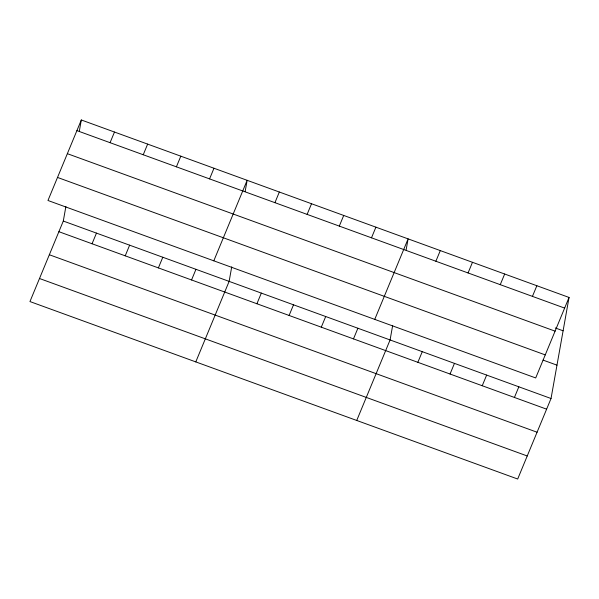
<?xml version="1.0" encoding="UTF-8"?>
<svg xmlns="http://www.w3.org/2000/svg" width="599" height="599" viewBox="0 0 599 599"><rect width="100%" height="100%" fill="white"/><g stroke="black" fill="none" stroke-linecap="round" stroke-linejoin="round"><path stroke-width="0.9" d="M569.05 297.441L535.701 377.954L47.965 200.485L81.314 119.972L569.05 297.441L551.035 398.515L517.686 479.028L29.95 301.559L63.299 221.046L65.89 206.505M79.338 131.091L81.314 119.972M231.723 266.847L229.132 281.38L195.783 361.901M245.163 191.425L247.147 180.314L213.798 260.827M392.674 325.414L390.084 339.947L356.734 420.461M406.115 249.993L408.099 238.874L374.749 319.394M110.066 142.689L114.484 132.042M92.051 243.763L96.469 233.108M143.236 154.759L147.646 144.104M125.221 255.833L129.631 245.178M176.398 166.829L180.816 156.174M158.383 267.903L162.801 257.248M209.568 178.891L213.978 168.244M191.553 279.965L195.963 269.318M274.926 202.679L279.336 192.024M256.911 303.745L261.321 293.098M307.115 214.39L311.525 203.735M289.1 315.463L293.51 304.809M339.304 226.1L343.714 215.453M321.289 327.174L325.699 316.527M371.492 237.818L375.91 227.163M353.477 338.892L357.895 328.237M435.877 261.239L440.287 250.592M417.862 362.313L422.273 351.665M468.066 272.957L472.476 262.302M450.051 374.031L454.461 363.376M500.255 284.667L504.672 274.013M482.24 385.741L486.65 375.086M532.444 296.378L536.861 285.73M514.429 397.451L518.846 386.804M76.904 130.619L564.64 308.096M555.273 327.945L563.105 330.798M67.358 153.673L555.086 331.15M57.511 177.431L545.247 354.9M543.061 360.096L556.98 365.158M63.299 221.046L551.035 398.515M58.889 231.693L546.625 409.169M49.335 254.747L537.071 432.223M39.497 278.505L527.232 455.974"/></g></svg>
